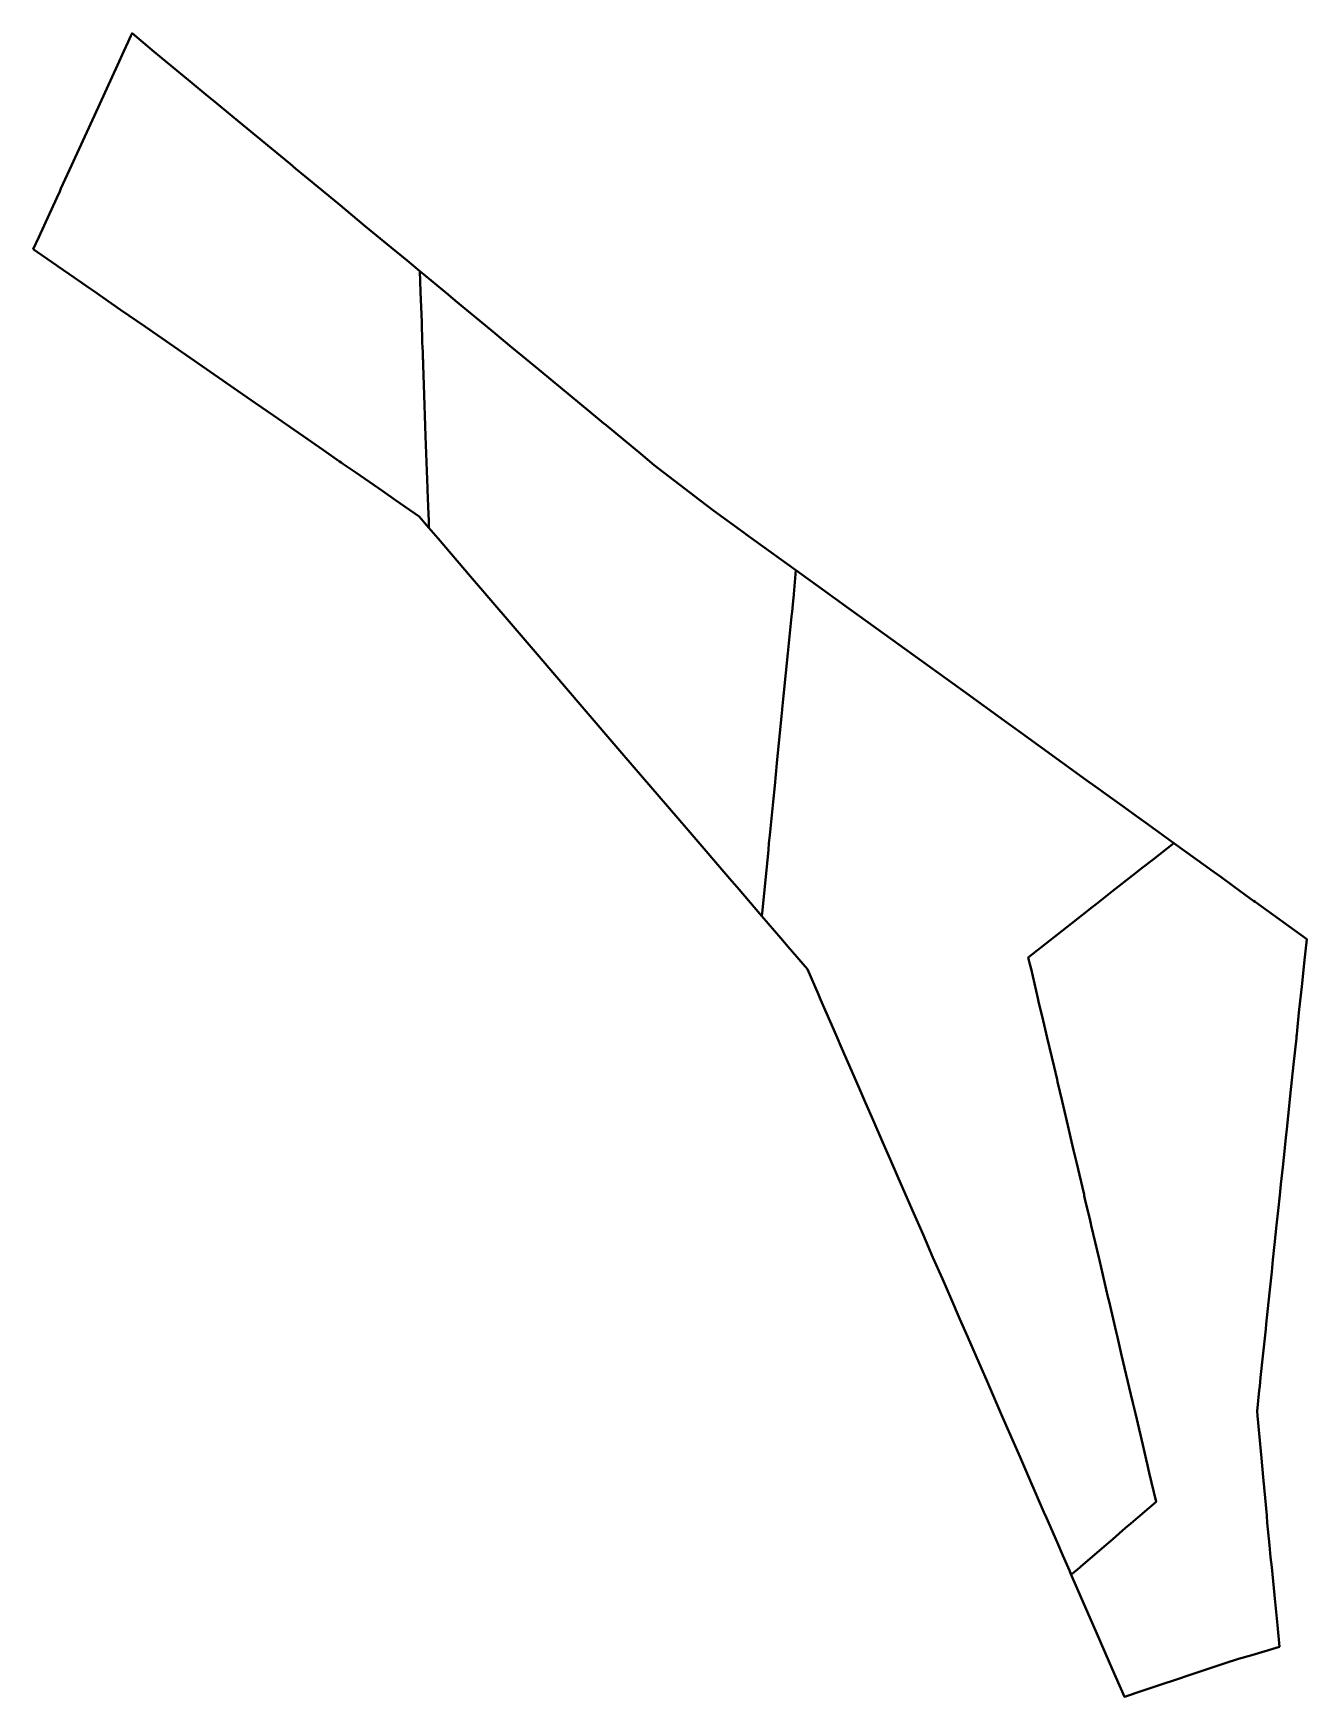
# Model space of a CAD drawing. Header units: metres. Extents: x 807755 to 807839, y 9157481 to 9157590.
import ezdxf

# ---------------------------------------------------------------- set-up
doc = ezdxf.new("R2010")
doc.units = ezdxf.units.M
doc.header["$MEASUREMENT"] = 0
doc.layers.add('2836-21228', color=1, linetype='Continuous')

msp = doc.modelspace()

# ---------------------------------------------------------------- linework, layer by layer
at = {"layer": '2836-21228', "color": 4, "lineweight": 40, "true_color": 0x00ffff}
for points in [[(807755.12, 9157575.94), (807756.61, 9157574.91), (807756.66, 9157574.87), (807756.76, 9157574.81), (807757.81, 9157574.08), (807758.82, 9157573.38), (807759.08, 9157573.2), (807760.86, 9157571.97), (807762.48, 9157570.85), (807768.06, 9157566.98), (807768.28, 9157566.83), (807769.72, 9157565.83), (807770.89, 9157565.02), (807774.18, 9157562.74), (807775.23, 9157562.01), (807775.34, 9157561.93), (807775.45, 9157561.86), (807776.03, 9157561.45), (807776.29, 9157561.28), (807778.06, 9157560.05), (807778.9, 9157559.47), (807780.45, 9157558.4), (807781.09, 9157557.64), (807781.08, 9157558.16), (807781.06, 9157558.53), (807781.01, 9157560.14), (807781, 9157560.25), (807780.92, 9157562.53), (807780.92, 9157562.54), (807780.88, 9157563.66), (807780.76, 9157567.03), (807780.72, 9157568.34), (807780.71, 9157568.56), (807780.71, 9157568.6), (807780.71, 9157568.65), (807780.7, 9157568.73), (807780.69, 9157569.2), (807780.68, 9157569.5), (807780.66, 9157569.83), (807780.62, 9157571.16), (807780.55, 9157573.14), (807780.5, 9157574.5), (807779.66, 9157575.2), (807778.62, 9157576.05), (807776.94, 9157577.44), (807775.13, 9157578.94), (807772.94, 9157580.75), (807772.36, 9157581.23), (807771.98, 9157581.54), (807768.55, 9157584.38), (807768.18, 9157584.68), (807767.01, 9157585.65), (807766.59, 9157586), (807765.43, 9157586.96), (807763.44, 9157588.6), (807763.07, 9157588.91), (807761.61, 9157590.12), (807761.53, 9157589.96), (807761.35, 9157589.56), (807761.07, 9157588.95), (807760.65, 9157588.03), (807759.14, 9157584.72), (807757.51, 9157581.15), (807756.94, 9157579.92), (807756.86, 9157579.74), (807756.67, 9157579.32), (807755.84, 9157577.51), (807755.49, 9157576.74)], [(807780.5, 9157574.5), (807780.55, 9157573.14), (807780.62, 9157571.16), (807780.66, 9157569.83), (807780.68, 9157569.5), (807780.69, 9157569.2), (807780.7, 9157568.73), (807780.71, 9157568.65), (807780.71, 9157568.6), (807780.71, 9157568.56), (807780.72, 9157568.34), (807780.76, 9157567.03), (807780.88, 9157563.66), (807780.92, 9157562.54), (807780.92, 9157562.53), (807781, 9157560.25), (807781.01, 9157560.14), (807781.06, 9157558.53), (807781.08, 9157558.16), (807781.09, 9157557.64), (807781.7, 9157556.94), (807783.82, 9157554.46), (807786.5, 9157551.34), (807788.47, 9157549.05), (807791.03, 9157546.06), (807793.9, 9157542.71), (807797.44, 9157538.58), (807798.11, 9157537.8), (807800.97, 9157534.46), (807801.32, 9157534.06), (807802.95, 9157532.15), (807802.96, 9157532.25), (807802.97, 9157532.32), (807803.12, 9157533.88), (807803.25, 9157535.17), (807803.29, 9157535.61), (807803.38, 9157536.5), (807803.42, 9157536.95), (807803.48, 9157537.47), (807803.69, 9157539.66), (807803.8, 9157540.7), (807803.94, 9157542.2), (807804.03, 9157543.1), (807804.25, 9157545.27), (807804.29, 9157545.71), (807804.29, 9157545.75), (807804.38, 9157546.61), (807804.66, 9157549.42), (807804.77, 9157550.52), (807804.89, 9157551.83), (807804.91, 9157552), (807804.93, 9157552.14), (807805, 9157552.85), (807805.04, 9157553.26), (807805.04, 9157553.29), (807805.19, 9157554.86), (807805.18, 9157554.88), (807801.91, 9157557.24), (807801.78, 9157557.33), (807799.79, 9157558.77), (807798.89, 9157559.46), (807795.89, 9157561.77), (807795.01, 9157562.5), (807792.74, 9157564.38), (807792.63, 9157564.47), (807792.58, 9157564.51), (807792.3, 9157564.74), (807791.64, 9157565.29), (807788.46, 9157567.92), (807787.73, 9157568.52), (807786.41, 9157569.61), (807786.12, 9157569.85), (807785.18, 9157570.63), (807782.85, 9157572.56), (807782.35, 9157572.97)], [(807820.44, 9157529.44), (807820.55, 9157529), (807820.62, 9157528.7), (807820.84, 9157527.74), (807821.07, 9157526.77), (807821.14, 9157526.45), (807821.35, 9157525.59), (807821.68, 9157524.16), (807822.13, 9157522.25), (807822.33, 9157521.42), (807822.36, 9157521.28), (807822.66, 9157520), (807822.97, 9157518.69), (807823.41, 9157516.79), (807823.6, 9157516.01), (807824.1, 9157513.88), (807824.11, 9157513.8), (807824.16, 9157513.59), (807824.5, 9157512.16), (807824.55, 9157511.95), (807824.57, 9157511.86), (807824.57, 9157511.85), (807825.09, 9157509.65), (807825.11, 9157509.57), (807825.67, 9157507.16), (807825.75, 9157506.85), (807826.21, 9157504.86), (807826.3, 9157504.5), (807826.57, 9157503.32), (807827.18, 9157500.74), (807827.31, 9157500.19), (807827.47, 9157499.5), (807827.95, 9157497.45), (807828.18, 9157496.47), (807828.27, 9157496.11), (807828.38, 9157495.61), (807828.83, 9157493.7), (807828.37, 9157493.31), (807827.63, 9157492.67), (807827.17, 9157492.27), (807826.83, 9157491.98), (807825.98, 9157491.25), (807825.26, 9157490.63), (807823.86, 9157489.43), (807823.82, 9157489.39), (807823.32, 9157488.96), (807823.2, 9157489.06), (807824.55, 9157485.95), (807824.88, 9157485.2), (807825.8, 9157483.09), (807826.19, 9157482.19), (807826.75, 9157480.9), (807827.99, 9157481.31), (807829.42, 9157481.79), (807829.9, 9157481.95), (807831.33, 9157482.42), (807833.37, 9157483.1), (807834.24, 9157483.39), (807835.12, 9157483.64), (807835.99, 9157483.9), (807836.93, 9157484.18), (807836.79, 9157485.59), (807836.6, 9157487.57), (807836.42, 9157489.4), (807836.35, 9157490.06), (807836.27, 9157490.86), (807836.13, 9157492.31), (807836.09, 9157492.81), (807835.98, 9157493.95), (807835.86, 9157495.32), (807835.74, 9157496.56), (807835.6, 9157498.18), (807835.49, 9157499.34), (807835.46, 9157499.65), (807835.6, 9157501), (807835.63, 9157501.3), (807835.69, 9157501.87), (807835.84, 9157503.26), (807836.03, 9157505.04), (807836.06, 9157505.36), (807836.1, 9157505.77), (807836.28, 9157507.43), (807836.42, 9157508.79), (807836.5, 9157509.58), (807836.61, 9157510.59), (807836.74, 9157511.86), (807836.84, 9157512.82), (807836.95, 9157513.84), (807837.03, 9157514.56), (807837.15, 9157515.68), (807837.21, 9157516.3), (807837.35, 9157517.59), (807837.41, 9157518.17), (807837.59, 9157519.89), (807837.64, 9157520.36), (807837.85, 9157522.42), (807838.04, 9157524.14), (807838.05, 9157524.27), (807838.06, 9157524.38), (807838.09, 9157524.64), (807838.21, 9157525.82), (807838.41, 9157527.73), (807838.55, 9157529.07), (807838.72, 9157530.64), (807835.33, 9157533.09), (807835.23, 9157533.16), (807835.16, 9157533.21), (807835.01, 9157533.32), (807833.94, 9157534.09), (807833.07, 9157534.73), (807832.43, 9157535.19), (807832.1, 9157535.43), (807829.99, 9157536.95), (807828.63, 9157535.88), (807827.92, 9157535.33), (807827.29, 9157534.83), (807825.99, 9157533.81), (807824.9, 9157532.95), (807824.54, 9157532.67), (807824.08, 9157532.3), (807824, 9157532.24), (807822.98, 9157531.44)]]:
    msp.add_lwpolyline(points, close=True, dxfattribs=at)
at = {"layer": '2836-21228', "color": 3, "lineweight": 40, "true_color": 0x00ff00}
msp.add_lwpolyline([(807802.95, 9157532.15), (807804.2, 9157530.7), (807804.68, 9157530.14), (807805.94, 9157528.67), (807806.66, 9157527.01), (807806.75, 9157526.8), (807806.81, 9157526.68), (807807.83, 9157524.33), (807808.2, 9157523.47), (807808.6, 9157522.56), (807809.3, 9157520.96), (807809.76, 9157519.89), (807810.26, 9157518.76), (807810.87, 9157517.34), (807811.38, 9157516.19), (807811.86, 9157515.09), (807812.39, 9157513.87), (807812.93, 9157512.62), (807813.53, 9157511.24), (807814.18, 9157509.75), (807814.8, 9157508.34), (807815.37, 9157507.03), (807815.95, 9157505.7), (807816.47, 9157504.5), (807817.36, 9157502.46), (807817.69, 9157501.7), (807818.28, 9157500.34), (807818.75, 9157499.26), (807819.9, 9157496.63), (807820.5, 9157495.26), (807820.99, 9157494.13), (807821.47, 9157493.02), (807821.64, 9157492.65), (807822.33, 9157491.05), (807822.71, 9157490.18), (807823.14, 9157489.18), (807823.2, 9157489.06), (807823.32, 9157488.96), (807823.82, 9157489.39), (807823.86, 9157489.43), (807825.26, 9157490.63), (807825.98, 9157491.25), (807826.83, 9157491.98), (807827.17, 9157492.27), (807827.63, 9157492.67), (807828.37, 9157493.31), (807828.83, 9157493.7), (807828.38, 9157495.61), (807828.27, 9157496.11), (807828.18, 9157496.47), (807827.95, 9157497.45), (807827.47, 9157499.5), (807827.31, 9157500.19), (807827.18, 9157500.74), (807826.57, 9157503.32), (807826.3, 9157504.5), (807826.21, 9157504.86), (807825.75, 9157506.85), (807825.67, 9157507.16), (807825.11, 9157509.57), (807825.09, 9157509.65), (807824.57, 9157511.85), (807824.57, 9157511.86), (807824.55, 9157511.95), (807824.5, 9157512.16), (807824.16, 9157513.59), (807824.11, 9157513.8), (807824.1, 9157513.88), (807823.6, 9157516.01), (807823.41, 9157516.79), (807822.97, 9157518.69), (807822.66, 9157520), (807822.36, 9157521.28), (807822.33, 9157521.42), (807822.13, 9157522.25), (807821.68, 9157524.16), (807821.35, 9157525.59), (807821.14, 9157526.45), (807821.07, 9157526.77), (807820.84, 9157527.74), (807820.62, 9157528.7), (807820.55, 9157529), (807820.44, 9157529.44), (807822.98, 9157531.44), (807824, 9157532.24), (807824.08, 9157532.3), (807824.54, 9157532.67), (807824.9, 9157532.95), (807825.99, 9157533.81), (807827.29, 9157534.83), (807827.92, 9157535.33), (807828.63, 9157535.88), (807829.99, 9157536.95), (807828.8, 9157537.81), (807828.15, 9157538.28), (807827.7, 9157538.61), (807826.59, 9157539.41), (807825.35, 9157540.3), (807825.18, 9157540.42), (807824.29, 9157541.07), (807821.08, 9157543.39), (807819.97, 9157544.19), (807818.89, 9157544.97), (807816.16, 9157546.94), (807812.33, 9157549.71), (807811.55, 9157550.27), (807808.66, 9157552.36), (807806.9, 9157553.63), (807805.19, 9157554.86), (807805.04, 9157553.29), (807805.04, 9157553.26), (807805, 9157552.85), (807804.93, 9157552.14), (807804.91, 9157552), (807804.89, 9157551.83), (807804.77, 9157550.52), (807804.66, 9157549.42), (807804.38, 9157546.61), (807804.29, 9157545.75), (807804.29, 9157545.71), (807804.25, 9157545.27), (807804.03, 9157543.1), (807803.94, 9157542.2), (807803.8, 9157540.7), (807803.69, 9157539.66), (807803.48, 9157537.47), (807803.42, 9157536.95), (807803.38, 9157536.5), (807803.29, 9157535.61), (807803.25, 9157535.17), (807803.12, 9157533.88), (807802.97, 9157532.32), (807802.96, 9157532.25)], close=True, dxfattribs=at)

doc.saveas('drawing.dxf')
